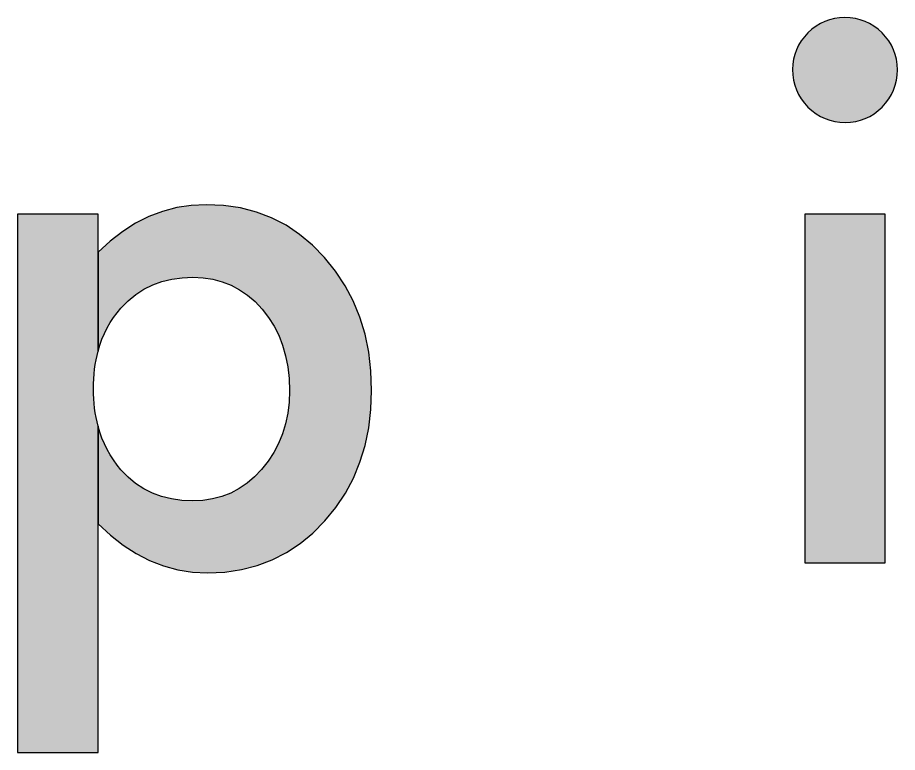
# Model space of a CAD drawing. Extents: x 198.6 to 210.1, y 62.9 to 66.
# Drawn here: x 198.63 to 202.067, y 62.872 to 65.741 of the extents above; entities that cross this region are included whole.
import ezdxf

# ---------------------------------------------------------------- set-up
doc = ezdxf.new("R2010")
doc.units = 0
doc.layers.add('LAYER_1', color=7, linetype='CONTINUOUS')

# ---------------------------------------------------------------- blocks, each defined once
blk = doc.blocks.new('*U1')
at = {"layer": 'LAYER_1', "color": 7, "extrusion": (0, 0, -1)}
for points in [[(-198.6304, 62.8716), (-198.6304, 64.9731), (-198.6697, 62.8716)], [(-198.6697, 62.8716), (-198.6304, 64.9731), (-198.6697, 64.9731)], [(-198.6697, 62.8716), (-198.6697, 64.9731), (-198.709, 62.8716)], [(-198.709, 62.8716), (-198.6697, 64.9731), (-198.709, 64.9731)], [(-198.709, 62.8716), (-198.709, 64.9731), (-198.7484, 62.8716)], [(-198.7484, 62.8716), (-198.709, 64.9731), (-198.7484, 64.9731)], [(-198.7484, 62.8716), (-198.7484, 64.9731), (-198.7877, 62.8716)], [(-198.7877, 62.8716), (-198.7484, 64.9731), (-198.7877, 64.9731)], [(-198.7877, 62.8716), (-198.7877, 64.9731), (-198.827, 62.8716)], [(-198.827, 62.8716), (-198.7877, 64.9731), (-198.827, 64.9731)], [(-198.827, 62.8716), (-198.827, 64.9731), (-198.8662, 62.8716)], [(-198.8662, 62.8716), (-198.827, 64.9731), (-198.8662, 64.9731)], [(-198.8662, 62.8716), (-198.8662, 64.9731), (-198.9055, 62.8716)], [(-198.9055, 62.8716), (-198.8662, 64.9731), (-198.9055, 64.9731)], [(-198.9055, 62.8716), (-198.9055, 64.9731), (-198.9267, 62.8716)], [(-198.9267, 62.8716), (-198.9055, 64.9731), (-198.9267, 64.9731)], [(-198.9267, 64.2913), (-198.9267, 64.9731), (-198.9269, 64.311)], [(-198.9269, 64.311), (-198.9267, 64.9731), (-198.9269, 64.9731)], [(-198.9269, 64.311), (-198.9269, 64.9731), (-198.9277, 64.3306)], [(-198.9277, 64.3306), (-198.9269, 64.9731), (-198.9277, 64.9731)], [(-198.9277, 64.3306), (-198.9277, 64.9731), (-198.9293, 64.3496)], [(-198.9293, 64.3496), (-198.9277, 64.9731), (-198.9293, 64.9731)], [(-198.9293, 64.3496), (-198.9293, 64.9731), (-198.9312, 64.3682)], [(-198.9312, 64.3682), (-198.9293, 64.9731), (-198.9312, 64.9731)], [(-198.9312, 64.3682), (-198.9312, 64.9731), (-198.9338, 64.3864)], [(-198.9338, 64.3864), (-198.9312, 64.9731), (-198.9338, 64.9731)], [(-198.9338, 64.3864), (-198.9338, 64.9731), (-198.9369, 64.4043)], [(-198.9369, 64.4043), (-198.9338, 64.9731), (-198.9369, 64.9731)], [(-198.9369, 64.4043), (-198.9369, 64.9731), (-198.9407, 64.4216)], [(-198.9407, 64.4216), (-198.9369, 64.9731), (-198.9407, 64.9731)], [(-198.9407, 64.4216), (-198.9407, 64.9731), (-198.9448, 64.4388)], [(-198.9448, 64.4388), (-198.9407, 64.9731), (-198.9448, 64.9731)], [(-198.9267, 62.8716), (-198.9267, 64.2913), (-198.9269, 62.8716)], [(-198.9269, 62.8716), (-198.9267, 64.2913), (-198.9269, 64.2717)], [(-198.9269, 62.8716), (-198.9269, 64.2717), (-198.9277, 62.8716)], [(-198.9277, 62.8716), (-198.9269, 64.2717), (-198.9277, 64.2528)], [(-198.9277, 62.8716), (-198.9277, 64.2528), (-198.9293, 62.8716)], [(-198.9293, 62.8716), (-198.9277, 64.2528), (-198.9293, 64.2338)], [(-198.9293, 62.8716), (-198.9293, 64.2338), (-198.9312, 62.8716)], [(-198.9312, 62.8716), (-198.9293, 64.2338), (-198.9312, 64.2155)], [(-198.9312, 62.8716), (-198.9312, 64.2155), (-198.9338, 62.8716)], [(-198.9338, 62.8716), (-198.9312, 64.2155), (-198.9338, 64.1976)], [(-198.9338, 62.8716), (-198.9338, 64.1976), (-198.9369, 62.8716)], [(-198.9369, 62.8716), (-198.9338, 64.1976), (-198.9369, 64.1801)], [(-198.9369, 62.8716), (-198.9369, 64.1801), (-198.9407, 62.8716)], [(-198.9407, 62.8716), (-198.9369, 64.1801), (-198.9407, 64.1625)], [(-198.9407, 62.8716), (-198.9407, 64.1625), (-198.9448, 62.8716)], [(-198.9448, 62.8716), (-198.9407, 64.1625), (-198.9448, 64.1456)]]:
    blk.add_solid(points, dxfattribs=at)
blk = doc.blocks.new('*U2')
at = {"layer": 'LAYER_1', "color": 7}
for points in [[(199.2312, 64.7192), (199.2002, 64.9854), (199.2312, 64.9938)], [(199.2326, 64.7196), (199.2312, 64.9938), (199.2326, 64.9941)], [(199.2519, 64.7222), (199.2326, 64.9941), (199.2519, 64.9993)], [(199.2561, 64.7228), (199.2519, 64.9993), (199.2561, 64.9999)], [(199.2714, 64.7249), (199.2561, 64.9999), (199.2714, 65.0023)], [(199.2728, 64.7251), (199.2714, 65.0023), (199.2728, 65.0025)], [(199.3086, 64.7268), (199.2728, 65.0025), (199.3086, 65.0079)], [(199.3134, 64.7271), (199.3086, 65.0079), (199.3134, 65.0081)], [(199.3138, 64.7271), (199.3134, 65.0081), (199.3138, 65.0082)], [(199.3151, 64.7271), (199.3138, 65.0082), (199.3151, 65.0082)], [(199.3537, 64.7251), (199.3151, 65.0082), (199.3537, 65.0101)], [(199.3151, 64.7271), (199.3151, 65.0082), (199.3537, 64.7251)], [(199.3537, 64.7251), (199.3537, 65.0101), (199.3551, 64.7251)], [(199.3551, 64.7251), (199.3537, 65.0101), (199.3551, 65.0101)], [(199.3668, 64.7233), (199.3551, 65.0101), (199.3668, 65.0107)], [(199.3551, 64.7251), (199.3551, 65.0101), (199.3668, 64.7233)], [(199.3668, 64.7233), (199.3668, 65.0107), (199.3723, 64.7224)], [(199.3723, 64.7224), (199.3723, 65.0104), (199.3918, 64.7195)], [(199.3918, 64.7195), (199.3918, 65.0095), (199.3933, 64.7192)], [(199.3933, 64.7192), (199.3933, 65.0095), (199.4283, 64.71)], [(199.4283, 64.71), (199.4283, 65.0079), (199.4299, 64.7096)], [(199.4299, 64.7096), (199.4299, 65.0078), (199.4354, 64.7074)], [(199.4354, 64.7074), (199.4354, 65.0076), (199.44, 64.7056)], [(199.44, 64.7056), (199.44, 65.0069), (199.4628, 64.6968)], [(199.4628, 64.6968), (199.4628, 65.0035), (199.4645, 64.6961)], [(199.4645, 64.6961), (199.4645, 65.0033), (199.4957, 64.6796)], [(199.4957, 64.6796), (199.4957, 64.9987), (199.4976, 64.6786)], [(199.4976, 64.6786), (199.4976, 64.9984), (199.501, 64.6762)], [(199.501, 64.6762), (199.501, 64.9979), (199.5048, 64.6736)], [(199.5048, 64.6736), (199.5048, 64.9969), (199.5267, 64.6587)], [(199.1432, 64.6898), (199.1241, 64.9547), (199.1432, 64.9642)], [(199.146, 64.6911), (199.1432, 64.9642), (199.146, 64.9652)], [(199.1572, 64.6967), (199.146, 64.9652), (199.1572, 64.9695)], [(199.1582, 64.6972), (199.1572, 64.9695), (199.1582, 64.9699)], [(199.1932, 64.7098), (199.1582, 64.9699), (199.1932, 64.9831)], [(199.1944, 64.7103), (199.1932, 64.9831), (199.1944, 64.9836)], [(199.1968, 64.7108), (199.1944, 64.9836), (199.1968, 64.9845)], [(199.2002, 64.7117), (199.1968, 64.9845), (199.2002, 64.9854)], [(199.5267, 64.6587), (199.5267, 64.9913), (199.5289, 64.6572)], [(199.5289, 64.6572), (199.5289, 64.9907), (199.556, 64.6341)], [(199.556, 64.6341), (199.556, 64.9837), (199.5584, 64.6321)], [(199.5584, 64.6321), (199.5584, 64.9831), (199.5635, 64.6266)], [(199.5635, 64.6266), (199.5635, 64.9817), (199.5665, 64.6235)], [(199.5665, 64.6235), (199.5665, 64.9806), (199.5833, 64.6057)], [(199.5833, 64.6057), (199.5833, 64.9741), (199.5861, 64.6028)], [(199.5861, 64.6028), (199.5861, 64.9731), (199.6088, 64.5736)], [(199.6088, 64.5736), (199.6088, 64.9644), (199.6111, 64.5707)], [(199.6111, 64.5707), (199.6111, 64.9635), (199.6228, 64.5522)], [(199.0912, 64.6589), (199.0621, 64.9198), (199.0912, 64.9383)], [(199.0916, 64.6592), (199.0912, 64.9383), (199.0916, 64.9385)], [(199.0921, 64.6596), (199.0916, 64.9385), (199.0921, 64.9388)], [(199.0934, 64.6605), (199.0921, 64.9388), (199.0934, 64.9394)], [(199.1232, 64.6797), (199.0934, 64.9394), (199.1232, 64.9542)], [(199.1241, 64.6803), (199.1232, 64.9542), (199.1241, 64.9547)], [(199.6228, 64.5522), (199.6228, 64.959), (199.6252, 64.5484)], [(199.6252, 64.5484), (199.6252, 64.9578), (199.6311, 64.5391)], [(199.6311, 64.5391), (199.6311, 64.9548), (199.6326, 64.5366)], [(199.6326, 64.5366), (199.6326, 64.954), (199.6498, 64.5025)], [(199.6498, 64.5025), (199.6498, 64.9451), (199.6509, 64.5005)], [(199.6509, 64.5005), (199.6509, 64.9446), (199.6652, 64.4633)], [(199.6652, 64.4633), (199.6652, 64.9372), (199.6658, 64.4615)], [(199.6658, 64.4615), (199.6658, 64.9369), (199.677, 64.4218)], [(199.677, 64.4218), (199.677, 64.9311), (199.6774, 64.4205)], [(199.6774, 64.4205), (199.6774, 64.9309), (199.6791, 64.4116)], [(199.6791, 64.4116), (199.6791, 64.9301), (199.681, 64.4017)], [(199.681, 64.4017), (199.681, 64.9288), (199.6855, 64.3784)], [(199.6855, 64.3784), (199.6855, 64.9258), (199.6857, 64.3775)], [(199.6857, 64.3775), (199.6857, 64.9257), (199.6907, 64.332)], [(199.0342, 64.6069), (199.019, 64.8893), (199.0342, 64.9011)], [(199.0409, 64.6137), (199.0342, 64.9011), (199.0409, 64.9063)], [(199.0423, 64.6151), (199.0409, 64.9063), (199.0423, 64.9072)], [(199.0618, 64.6348), (199.0423, 64.9072), (199.0618, 64.9196)], [(199.0621, 64.6352), (199.0618, 64.9196), (199.0621, 64.9198)], [(199.6907, 64.332), (199.6907, 64.9223), (199.6924, 64.2841)], [(198.9801, 64.5294), (198.9696, 64.8478), (198.9801, 64.8575)], [(198.992, 64.5501), (198.9801, 64.8575), (198.992, 64.8684)], [(198.9928, 64.5514), (198.992, 64.8684), (198.9928, 64.8691)], [(199.0049, 64.5697), (198.9928, 64.8691), (199.0049, 64.8784)], [(199.019, 64.5887), (199.0049, 64.8784), (199.019, 64.8893)], [(198.9519, 64.4626), (198.9448, 64.825), (198.9519, 64.8315)], [(198.9601, 64.4856), (198.9519, 64.8315), (198.9601, 64.8391)], [(198.9696, 64.508), (198.9601, 64.8391), (198.9696, 64.8478)], [(199.6924, 63.6598), (199.6907, 64.239), (199.6924, 64.2841)], [(199.6907, 63.6586), (199.6857, 64.1973), (199.6907, 64.239)], [(199.681, 63.6523), (199.6791, 64.1647), (199.681, 64.174)], [(199.6855, 63.6552), (199.681, 64.174), (199.6855, 64.1959)], [(199.6857, 63.6553), (199.6855, 64.1959), (199.6857, 64.1973)], [(198.9448, 63.7646), (198.9448, 64.1456), (198.9519, 63.758)], [(199.677, 63.6502), (199.6658, 64.1176), (199.677, 64.1546)], [(199.6774, 63.6504), (199.677, 64.1546), (199.6774, 64.1563)], [(199.6791, 63.6513), (199.6774, 64.1563), (199.6791, 64.1647)], [(198.9519, 63.758), (198.9519, 64.1218), (198.9601, 63.7502)], [(199.6652, 63.6442), (199.6509, 64.0803), (199.6652, 64.1153)], [(199.6658, 63.6445), (199.6652, 64.1153), (199.6658, 64.1176)], [(198.9601, 63.7502), (198.9601, 64.0988), (198.9696, 63.7413)], [(198.9696, 63.7413), (198.9696, 64.0764), (198.9801, 63.7314)], [(199.6498, 63.6363), (199.6326, 64.0452), (199.6498, 64.0777)], [(199.6509, 63.6368), (199.6498, 64.0777), (199.6509, 64.0803)], [(198.9801, 63.7314), (198.9801, 64.0547), (198.992, 63.7203)], [(198.992, 63.7203), (198.992, 64.0336), (198.9928, 63.7195)], [(198.9928, 63.7195), (198.9928, 64.0323), (199.0049, 63.71)], [(199.6252, 63.6237), (199.6228, 64.0297), (199.6252, 64.0334)], [(199.6311, 63.6267), (199.6252, 64.0334), (199.6311, 64.0423)], [(199.6326, 63.6275), (199.6311, 64.0423), (199.6326, 64.0452)], [(199.0049, 63.71), (199.0049, 64.0137), (199.019, 63.699)], [(199.6088, 63.6175), (199.5861, 63.9802), (199.6088, 64.0085)], [(199.6111, 63.6184), (199.6088, 64.0085), (199.6111, 64.0119)], [(199.6228, 63.6228), (199.6111, 64.0119), (199.6228, 64.0297)], [(199.019, 63.699), (199.019, 63.994), (199.0342, 63.6872)], [(199.0342, 63.6872), (199.0342, 63.9754), (199.0409, 63.6819)], [(199.0409, 63.6819), (199.0409, 63.9685), (199.0423, 63.6809)], [(199.0423, 63.6809), (199.0423, 63.967), (199.0618, 63.6683)], [(199.5833, 63.608), (199.5665, 63.959), (199.5833, 63.9768)], [(199.5861, 63.609), (199.5833, 63.9768), (199.5861, 63.9802)], [(199.0618, 63.6683), (199.0618, 63.9468), (199.0621, 63.6681)], [(199.0621, 63.6681), (199.0621, 63.9465), (199.0912, 63.6492)], [(199.556, 63.5989), (199.5289, 63.925), (199.556, 63.9479)], [(199.5584, 63.5995), (199.556, 63.9479), (199.5584, 63.9504)], [(199.5635, 63.6009), (199.5584, 63.9504), (199.5635, 63.9559)], [(199.5665, 63.6016), (199.5635, 63.9559), (199.5665, 63.959)], [(199.0912, 63.6492), (199.0912, 63.9227), (199.0916, 63.649)], [(199.0916, 63.649), (199.0916, 63.9224), (199.0921, 63.6487)], [(199.0921, 63.6487), (199.0921, 63.922), (199.0934, 63.6478)], [(199.0934, 63.6478), (199.0934, 63.9211), (199.1232, 63.6326)], [(199.1232, 63.6326), (199.1232, 63.9014), (199.1241, 63.6321)], [(199.1241, 63.6321), (199.1241, 63.9009), (199.1432, 63.6223)], [(199.4957, 63.5844), (199.4645, 63.8854), (199.4957, 63.902)], [(199.4976, 63.5847), (199.4957, 63.902), (199.4976, 63.9033)], [(199.501, 63.5852), (199.4976, 63.9033), (199.501, 63.9057)], [(199.5048, 63.5858), (199.501, 63.9057), (199.5048, 63.9082)], [(199.5267, 63.5914), (199.5048, 63.9082), (199.5267, 63.9231)], [(199.5289, 63.592), (199.5267, 63.9231), (199.5289, 63.925)], [(199.1432, 63.6223), (199.1432, 63.8912), (199.146, 63.6209)], [(199.146, 63.6209), (199.146, 63.8898), (199.1572, 63.6166)], [(199.1572, 63.6166), (199.1572, 63.8841), (199.1582, 63.6162)], [(199.1582, 63.6162), (199.1582, 63.8838), (199.1932, 63.6026)], [(199.1932, 63.6026), (199.1932, 63.871), (199.1944, 63.6022)], [(199.1944, 63.6022), (199.1944, 63.8707), (199.1968, 63.6012)], [(199.1968, 63.6012), (199.1968, 63.8701), (199.2002, 63.5999)], [(199.2002, 63.5999), (199.2002, 63.8692), (199.2312, 63.5917)], [(199.2312, 63.5917), (199.2312, 63.8614), (199.2326, 63.5913)], [(199.2326, 63.5913), (199.2326, 63.8612), (199.2519, 63.5862)], [(199.3918, 63.5739), (199.3723, 63.8587), (199.3918, 63.8617)], [(199.3933, 63.574), (199.3918, 63.8617), (199.3933, 63.8621)], [(199.4283, 63.5756), (199.3933, 63.8621), (199.4283, 63.871)], [(199.4299, 63.5757), (199.4283, 63.871), (199.4299, 63.8716)], [(199.4354, 63.5759), (199.4299, 63.8716), (199.4354, 63.8738)], [(199.44, 63.5761), (199.4354, 63.8738), (199.44, 63.8756)], [(199.4628, 63.5795), (199.44, 63.8756), (199.4628, 63.8845)], [(199.4645, 63.5798), (199.4628, 63.8845), (199.4645, 63.8854)], [(199.2519, 63.5862), (199.2519, 63.8586), (199.2561, 63.5851)], [(199.2561, 63.5851), (199.2561, 63.858), (199.2714, 63.5827)], [(199.2714, 63.5827), (199.2714, 63.8559), (199.2728, 63.5825)], [(199.2728, 63.5825), (199.2728, 63.8558), (199.3086, 63.5769)], [(199.3086, 63.5769), (199.3086, 63.8541), (199.3134, 63.5761)], [(199.3134, 63.5761), (199.3134, 63.8538), (199.3138, 63.5761)], [(199.3151, 63.576), (199.3138, 63.8538), (199.3151, 63.8539)], [(199.3138, 63.5761), (199.3138, 63.8538), (199.3151, 63.576)], [(199.3537, 63.574), (199.3151, 63.8539), (199.3537, 63.8559)], [(199.3151, 63.576), (199.3151, 63.8539), (199.3537, 63.574)], [(199.3551, 63.5739), (199.3537, 63.8559), (199.3551, 63.8561)], [(199.3537, 63.574), (199.3537, 63.8559), (199.3551, 63.5739)], [(199.3668, 63.5733), (199.3551, 63.8561), (199.3668, 63.8579)], [(199.3551, 63.5739), (199.3551, 63.8561), (199.3668, 63.5733)], [(199.3723, 63.573), (199.3668, 63.8579), (199.3723, 63.8587)], [(199.3668, 63.5733), (199.3668, 63.8579), (199.3723, 63.573)]]:
    blk.add_solid(points, dxfattribs=at)
at = {"layer": 'LAYER_1', "color": 7, "extrusion": (0, 0, -1)}
for points in [[(-199.2312, 64.7192), (-199.2312, 64.9938), (-199.2326, 64.7196)], [(-199.2326, 64.7196), (-199.2326, 64.9941), (-199.2519, 64.7222)], [(-199.2519, 64.7222), (-199.2519, 64.9993), (-199.2561, 64.7228)], [(-199.2561, 64.7228), (-199.2561, 64.9999), (-199.2714, 64.7249)], [(-199.2714, 64.7249), (-199.2714, 65.0023), (-199.2728, 64.7251)], [(-199.2728, 64.7251), (-199.2728, 65.0025), (-199.3086, 64.7268)], [(-199.3086, 64.7268), (-199.3086, 65.0079), (-199.3134, 64.7271)], [(-199.3134, 64.7271), (-199.3134, 65.0081), (-199.3138, 64.7271)], [(-199.3138, 64.7271), (-199.3138, 65.0082), (-199.3151, 64.7271)], [(-199.3723, 64.7224), (-199.3668, 65.0107), (-199.3723, 65.0104)], [(-199.3918, 64.7195), (-199.3723, 65.0104), (-199.3918, 65.0095)], [(-199.3933, 64.7192), (-199.3918, 65.0095), (-199.3933, 65.0095)], [(-199.4283, 64.71), (-199.3933, 65.0095), (-199.4283, 65.0079)], [(-199.4299, 64.7096), (-199.4283, 65.0079), (-199.4299, 65.0078)], [(-199.4354, 64.7074), (-199.4299, 65.0078), (-199.4354, 65.0076)], [(-199.44, 64.7056), (-199.4354, 65.0076), (-199.44, 65.0069)], [(-199.4628, 64.6968), (-199.44, 65.0069), (-199.4628, 65.0035)], [(-199.4645, 64.6961), (-199.4628, 65.0035), (-199.4645, 65.0033)], [(-199.4957, 64.6796), (-199.4645, 65.0033), (-199.4957, 64.9987)], [(-199.4976, 64.6786), (-199.4957, 64.9987), (-199.4976, 64.9984)], [(-199.501, 64.6762), (-199.4976, 64.9984), (-199.501, 64.9979)], [(-199.5048, 64.6736), (-199.501, 64.9979), (-199.5048, 64.9969)], [(-199.5267, 64.6587), (-199.5048, 64.9969), (-199.5267, 64.9913)], [(-199.1432, 64.6898), (-199.1432, 64.9642), (-199.146, 64.6911)], [(-199.146, 64.6911), (-199.146, 64.9652), (-199.1572, 64.6967)], [(-199.1572, 64.6967), (-199.1572, 64.9695), (-199.1582, 64.6972)], [(-199.1582, 64.6972), (-199.1582, 64.9699), (-199.1932, 64.7098)], [(-199.1932, 64.7098), (-199.1932, 64.9831), (-199.1944, 64.7103)], [(-199.1944, 64.7103), (-199.1944, 64.9836), (-199.1968, 64.7108)], [(-199.1968, 64.7108), (-199.1968, 64.9845), (-199.2002, 64.7117)], [(-199.2002, 64.7117), (-199.2002, 64.9854), (-199.2312, 64.7192)], [(-199.5289, 64.6572), (-199.5267, 64.9913), (-199.5289, 64.9907)], [(-199.556, 64.6341), (-199.5289, 64.9907), (-199.556, 64.9837)], [(-199.5584, 64.6321), (-199.556, 64.9837), (-199.5584, 64.9831)], [(-199.5635, 64.6266), (-199.5584, 64.9831), (-199.5635, 64.9817)], [(-199.5665, 64.6235), (-199.5635, 64.9817), (-199.5665, 64.9806)], [(-199.5833, 64.6057), (-199.5665, 64.9806), (-199.5833, 64.9741)], [(-199.5861, 64.6028), (-199.5833, 64.9741), (-199.5861, 64.9731)], [(-199.6088, 64.5736), (-199.5861, 64.9731), (-199.6088, 64.9644)], [(-199.6111, 64.5707), (-199.6088, 64.9644), (-199.6111, 64.9635)], [(-199.6228, 64.5522), (-199.6111, 64.9635), (-199.6228, 64.959)], [(-199.0912, 64.6589), (-199.0912, 64.9383), (-199.0916, 64.6592)], [(-199.0916, 64.6592), (-199.0916, 64.9385), (-199.0921, 64.6596)], [(-199.0921, 64.6596), (-199.0921, 64.9388), (-199.0934, 64.6605)], [(-199.0934, 64.6605), (-199.0934, 64.9394), (-199.1232, 64.6797)], [(-199.1232, 64.6797), (-199.1232, 64.9542), (-199.1241, 64.6803)], [(-199.1241, 64.6803), (-199.1241, 64.9547), (-199.1432, 64.6898)], [(-199.6252, 64.5484), (-199.6228, 64.959), (-199.6252, 64.9578)], [(-199.6311, 64.5391), (-199.6252, 64.9578), (-199.6311, 64.9548)], [(-199.6326, 64.5366), (-199.6311, 64.9548), (-199.6326, 64.954)], [(-199.6498, 64.5025), (-199.6326, 64.954), (-199.6498, 64.9451)], [(-199.6509, 64.5005), (-199.6498, 64.9451), (-199.6509, 64.9446)], [(-199.6652, 64.4633), (-199.6509, 64.9446), (-199.6652, 64.9372)], [(-199.6658, 64.4615), (-199.6652, 64.9372), (-199.6658, 64.9369)], [(-199.677, 64.4218), (-199.6658, 64.9369), (-199.677, 64.9311)], [(-199.6774, 64.4205), (-199.677, 64.9311), (-199.6774, 64.9309)], [(-199.6791, 64.4116), (-199.6774, 64.9309), (-199.6791, 64.9301)], [(-199.681, 64.4017), (-199.6791, 64.9301), (-199.681, 64.9288)], [(-199.6855, 64.3784), (-199.681, 64.9288), (-199.6855, 64.9258)], [(-199.6857, 64.3775), (-199.6855, 64.9258), (-199.6857, 64.9257)], [(-199.6907, 64.332), (-199.6857, 64.9257), (-199.6907, 64.9223)], [(-199.0342, 64.6069), (-199.0342, 64.9011), (-199.0409, 64.6137)], [(-199.0409, 64.6137), (-199.0409, 64.9063), (-199.0423, 64.6151)], [(-199.0423, 64.6151), (-199.0423, 64.9072), (-199.0618, 64.6348)], [(-199.0618, 64.6348), (-199.0618, 64.9196), (-199.0621, 64.6352)], [(-199.0621, 64.6352), (-199.0621, 64.9198), (-199.0912, 64.6589)], [(-199.6924, 64.2841), (-199.6907, 64.9223), (-199.6924, 64.9212)], [(-199.6924, 63.6598), (-199.6924, 64.9212), (-199.7322, 63.6859)], [(-199.7322, 63.6859), (-199.6924, 64.9212), (-199.7322, 64.8946)], [(-199.7322, 63.6859), (-199.7322, 64.8946), (-199.7339, 63.6871)], [(-199.7339, 63.6871), (-199.7322, 64.8946), (-199.7339, 64.8931)], [(-199.7339, 63.6871), (-199.7339, 64.8931), (-199.7823, 63.7268)], [(-199.7823, 63.7268), (-199.7339, 64.8931), (-199.7823, 64.8525)], [(-198.9801, 64.5294), (-198.9801, 64.8575), (-198.992, 64.5501)], [(-198.992, 64.5501), (-198.992, 64.8684), (-198.9928, 64.5514)], [(-198.9928, 64.5514), (-198.9928, 64.8691), (-199.0049, 64.5697)], [(-199.0049, 64.5697), (-199.0049, 64.8784), (-199.019, 64.5887)], [(-199.019, 64.5887), (-199.019, 64.8893), (-199.0342, 64.6069)], [(-198.9448, 64.4388), (-198.9448, 64.825), (-198.9519, 64.4626)], [(-198.9519, 64.4626), (-198.9519, 64.8315), (-198.9601, 64.4856)], [(-198.9601, 64.4856), (-198.9601, 64.8391), (-198.9696, 64.508)], [(-198.9696, 64.508), (-198.9696, 64.8478), (-198.9801, 64.5294)], [(-199.7823, 63.7268), (-199.7823, 64.8525), (-199.7838, 63.7281)], [(-199.7838, 63.7281), (-199.7823, 64.8525), (-199.7838, 64.8509)], [(-199.7838, 63.7281), (-199.7838, 64.8509), (-199.8293, 63.7742)], [(-199.8293, 63.7742), (-199.7838, 64.8509), (-199.8293, 64.804)], [(-199.8293, 63.7742), (-199.8293, 64.804), (-199.8307, 63.7756)], [(-199.8307, 63.7756), (-199.8293, 64.804), (-199.8307, 64.8023)], [(-199.8307, 63.7756), (-199.8307, 64.8023), (-199.8726, 63.827)], [(-199.8726, 63.827), (-199.8307, 64.8023), (-199.8726, 64.7509)], [(-199.8726, 63.827), (-199.8726, 64.7509), (-199.8736, 63.8283)], [(-199.8736, 63.8283), (-199.8726, 64.7509), (-199.8736, 64.7494)], [(-199.8736, 63.8283), (-199.8736, 64.7494), (-199.9099, 63.8828)], [(-199.9099, 63.8828), (-199.8736, 64.7494), (-199.9099, 64.6944)], [(-199.9099, 63.8828), (-199.9099, 64.6944), (-199.9108, 63.8841)], [(-199.9108, 63.8841), (-199.9099, 64.6944), (-199.9108, 64.6928)], [(-199.9108, 63.8841), (-199.9108, 64.6928), (-199.9416, 63.9421)], [(-199.9416, 63.9421), (-199.9108, 64.6928), (-199.9416, 64.6348)], [(-199.9416, 63.9421), (-199.9416, 64.6348), (-199.9421, 63.943)], [(-199.9421, 63.943), (-199.9416, 64.6348), (-199.9421, 64.6336)], [(-199.9421, 63.943), (-199.9421, 64.6336), (-199.9676, 64.0042)], [(-199.9676, 64.0042), (-199.9421, 64.6336), (-199.9676, 64.5718)], [(-199.9676, 64.0042), (-199.9676, 64.5718), (-199.968, 64.0051)], [(-199.968, 64.0051), (-199.9676, 64.5718), (-199.968, 64.5706)], [(-199.968, 64.0051), (-199.968, 64.5706), (-199.9878, 64.0699)], [(-199.9878, 64.0699), (-199.968, 64.5706), (-199.9878, 64.5053)], [(-199.9878, 64.0699), (-199.9878, 64.5053), (-199.988, 64.0705)], [(-199.988, 64.0705), (-199.9878, 64.5053), (-199.988, 64.5044)], [(-199.988, 64.0705), (-199.988, 64.5044), (-200.0021, 64.1382)], [(-200.0021, 64.1382), (-199.988, 64.5044), (-200.0021, 64.4353)], [(-200.0021, 64.1382), (-200.0021, 64.4353), (-200.0023, 64.1391)], [(-200.0023, 64.1391), (-200.0021, 64.4353), (-200.0023, 64.4339)], [(-200.0023, 64.1391), (-200.0023, 64.4339), (-200.0109, 64.2107)], [(-200.0109, 64.2107), (-200.0023, 64.4339), (-200.0109, 64.3623)], [(-200.0109, 64.2107), (-200.0109, 64.3623), (-200.0136, 64.2855)], [(-199.6907, 63.6586), (-199.6907, 64.239), (-199.6924, 63.6598)], [(-199.681, 63.6523), (-199.681, 64.174), (-199.6855, 63.6552)], [(-199.6855, 63.6552), (-199.6855, 64.1959), (-199.6857, 63.6553)], [(-199.6857, 63.6553), (-199.6857, 64.1973), (-199.6907, 63.6586)], [(-198.9519, 63.758), (-198.9448, 64.1456), (-198.9519, 64.1218)], [(-199.677, 63.6502), (-199.677, 64.1546), (-199.6774, 63.6504)], [(-199.6774, 63.6504), (-199.6774, 64.1563), (-199.6791, 63.6513)], [(-199.6791, 63.6513), (-199.6791, 64.1647), (-199.681, 63.6523)], [(-198.9601, 63.7502), (-198.9519, 64.1218), (-198.9601, 64.0988)], [(-199.6652, 63.6442), (-199.6652, 64.1153), (-199.6658, 63.6445)], [(-199.6658, 63.6445), (-199.6658, 64.1176), (-199.677, 63.6502)], [(-198.9696, 63.7413), (-198.9601, 64.0988), (-198.9696, 64.0764)], [(-198.9801, 63.7314), (-198.9696, 64.0764), (-198.9801, 64.0547)], [(-199.6498, 63.6363), (-199.6498, 64.0777), (-199.6509, 63.6368)], [(-199.6509, 63.6368), (-199.6509, 64.0803), (-199.6652, 63.6442)], [(-198.992, 63.7203), (-198.9801, 64.0547), (-198.992, 64.0336)], [(-198.9928, 63.7195), (-198.992, 64.0336), (-198.9928, 64.0323)], [(-199.0049, 63.71), (-198.9928, 64.0323), (-199.0049, 64.0137)], [(-199.6252, 63.6237), (-199.6252, 64.0334), (-199.6311, 63.6267)], [(-199.6311, 63.6267), (-199.6311, 64.0423), (-199.6326, 63.6275)], [(-199.6326, 63.6275), (-199.6326, 64.0452), (-199.6498, 63.6363)], [(-199.019, 63.699), (-199.0049, 64.0137), (-199.019, 63.994)], [(-199.6088, 63.6175), (-199.6088, 64.0085), (-199.6111, 63.6184)], [(-199.6111, 63.6184), (-199.6111, 64.0119), (-199.6228, 63.6228)], [(-199.6228, 63.6228), (-199.6228, 64.0297), (-199.6252, 63.6237)], [(-199.0342, 63.6872), (-199.019, 63.994), (-199.0342, 63.9754)], [(-199.0409, 63.6819), (-199.0342, 63.9754), (-199.0409, 63.9685)], [(-199.0423, 63.6809), (-199.0409, 63.9685), (-199.0423, 63.967)], [(-199.0618, 63.6683), (-199.0423, 63.967), (-199.0618, 63.9468)], [(-199.5833, 63.608), (-199.5833, 63.9768), (-199.5861, 63.609)], [(-199.5861, 63.609), (-199.5861, 63.9802), (-199.6088, 63.6175)], [(-199.0621, 63.6681), (-199.0618, 63.9468), (-199.0621, 63.9465)], [(-199.0912, 63.6492), (-199.0621, 63.9465), (-199.0912, 63.9227)], [(-199.556, 63.5989), (-199.556, 63.9479), (-199.5584, 63.5995)], [(-199.5584, 63.5995), (-199.5584, 63.9504), (-199.5635, 63.6009)], [(-199.5635, 63.6009), (-199.5635, 63.9559), (-199.5665, 63.6016)], [(-199.5665, 63.6016), (-199.5665, 63.959), (-199.5833, 63.608)], [(-199.0916, 63.649), (-199.0912, 63.9227), (-199.0916, 63.9224)], [(-199.0921, 63.6487), (-199.0916, 63.9224), (-199.0921, 63.922)], [(-199.0934, 63.6478), (-199.0921, 63.922), (-199.0934, 63.9211)], [(-199.1232, 63.6326), (-199.0934, 63.9211), (-199.1232, 63.9014)], [(-199.1241, 63.6321), (-199.1232, 63.9014), (-199.1241, 63.9009)], [(-199.1432, 63.6223), (-199.1241, 63.9009), (-199.1432, 63.8912)], [(-199.4957, 63.5844), (-199.4957, 63.902), (-199.4976, 63.5847)], [(-199.4976, 63.5847), (-199.4976, 63.9033), (-199.501, 63.5852)], [(-199.501, 63.5852), (-199.501, 63.9057), (-199.5048, 63.5858)], [(-199.5048, 63.5858), (-199.5048, 63.9082), (-199.5267, 63.5914)], [(-199.5267, 63.5914), (-199.5267, 63.9231), (-199.5289, 63.592)], [(-199.5289, 63.592), (-199.5289, 63.925), (-199.556, 63.5989)], [(-199.146, 63.6209), (-199.1432, 63.8912), (-199.146, 63.8898)], [(-199.1572, 63.6166), (-199.146, 63.8898), (-199.1572, 63.8841)], [(-199.1582, 63.6162), (-199.1572, 63.8841), (-199.1582, 63.8838)], [(-199.1932, 63.6026), (-199.1582, 63.8838), (-199.1932, 63.871)], [(-199.1944, 63.6022), (-199.1932, 63.871), (-199.1944, 63.8707)], [(-199.1968, 63.6012), (-199.1944, 63.8707), (-199.1968, 63.8701)], [(-199.2002, 63.5999), (-199.1968, 63.8701), (-199.2002, 63.8692)], [(-199.2312, 63.5917), (-199.2002, 63.8692), (-199.2312, 63.8614)], [(-199.2326, 63.5913), (-199.2312, 63.8614), (-199.2326, 63.8612)], [(-199.2519, 63.5862), (-199.2326, 63.8612), (-199.2519, 63.8586)], [(-199.3918, 63.5739), (-199.3918, 63.8617), (-199.3933, 63.574)], [(-199.3933, 63.574), (-199.3933, 63.8621), (-199.4283, 63.5756)], [(-199.4283, 63.5756), (-199.4283, 63.871), (-199.4299, 63.5757)], [(-199.4299, 63.5757), (-199.4299, 63.8716), (-199.4354, 63.5759)], [(-199.4354, 63.5759), (-199.4354, 63.8738), (-199.44, 63.5761)], [(-199.44, 63.5761), (-199.44, 63.8756), (-199.4628, 63.5795)], [(-199.4628, 63.5795), (-199.4628, 63.8845), (-199.4645, 63.5798)], [(-199.4645, 63.5798), (-199.4645, 63.8854), (-199.4957, 63.5844)], [(-199.2561, 63.5851), (-199.2519, 63.8586), (-199.2561, 63.858)], [(-199.2714, 63.5827), (-199.2561, 63.858), (-199.2714, 63.8559)], [(-199.2728, 63.5825), (-199.2714, 63.8559), (-199.2728, 63.8558)], [(-199.3086, 63.5769), (-199.2728, 63.8558), (-199.3086, 63.8541)], [(-199.3134, 63.5761), (-199.3086, 63.8541), (-199.3134, 63.8538)], [(-199.3138, 63.5761), (-199.3134, 63.8538), (-199.3138, 63.8538)], [(-199.3723, 63.573), (-199.3723, 63.8587), (-199.3918, 63.5739)]]:
    blk.add_solid(points, dxfattribs=at)
blk = doc.blocks.new('*U3')
at = {"layer": 'LAYER_1', "color": 7}
for points in [[(201.7665, 65.3556), (201.7498, 65.7077), (201.7665, 65.718)], [(201.7665, 65.3556), (201.7665, 65.718), (201.7667, 65.3555)], [(201.7667, 65.3555), (201.7665, 65.718), (201.7667, 65.718)], [(201.7842, 65.3474), (201.7667, 65.718), (201.7842, 65.7266)], [(201.7667, 65.3555), (201.7667, 65.718), (201.7842, 65.3474)], [(201.7846, 65.3473), (201.7842, 65.7266), (201.7846, 65.7267)], [(201.7842, 65.3474), (201.7842, 65.7266), (201.7846, 65.3473)], [(201.8025, 65.3409), (201.7846, 65.7267), (201.8025, 65.7331)], [(201.7846, 65.3473), (201.7846, 65.7267), (201.8025, 65.3409)], [(201.803, 65.3407), (201.8025, 65.7331), (201.803, 65.7332)], [(201.8025, 65.3409), (201.8025, 65.7331), (201.803, 65.3407)], [(201.8216, 65.3361), (201.803, 65.7332), (201.8216, 65.7376)], [(201.803, 65.3407), (201.803, 65.7332), (201.8216, 65.3361)], [(201.8225, 65.3359), (201.8216, 65.7376), (201.8225, 65.7377)], [(201.8216, 65.3361), (201.8216, 65.7376), (201.8225, 65.3359)], [(201.8414, 65.3333), (201.8225, 65.7377), (201.8414, 65.7407)], [(201.8225, 65.3359), (201.8225, 65.7377), (201.8414, 65.3333)], [(201.8414, 65.3333), (201.8414, 65.7407), (201.8426, 65.3331)], [(201.8426, 65.3331), (201.8414, 65.7407), (201.8426, 65.7407)], [(201.8621, 65.3322), (201.8426, 65.7407), (201.8621, 65.7414)], [(201.8426, 65.3331), (201.8426, 65.7407), (201.8621, 65.3322)], [(201.8621, 65.3322), (201.8621, 65.7414), (201.8635, 65.3321)], [(201.7181, 65.392), (201.7041, 65.6659), (201.7181, 65.6814)], [(201.7336, 65.3783), (201.7181, 65.6814), (201.7336, 65.6956)], [(201.7181, 65.392), (201.7181, 65.6814), (201.7336, 65.3783)], [(201.7496, 65.366), (201.7336, 65.6956), (201.7496, 65.7076)], [(201.7336, 65.3783), (201.7336, 65.6956), (201.7496, 65.366)], [(201.7498, 65.3659), (201.7496, 65.7076), (201.7498, 65.7077)], [(201.7496, 65.366), (201.7496, 65.7076), (201.7498, 65.3659)], [(201.7498, 65.3659), (201.7498, 65.7077), (201.7665, 65.3556)], [(201.6919, 65.4237), (201.6816, 65.6332), (201.6919, 65.6501)], [(201.7041, 65.4075), (201.6919, 65.6501), (201.7041, 65.6659)], [(201.6919, 65.4237), (201.6919, 65.6501), (201.7041, 65.4075)], [(201.7041, 65.4075), (201.7041, 65.6659), (201.7181, 65.392)], [(201.6731, 65.4589), (201.6666, 65.5977), (201.6731, 65.6156)], [(201.6816, 65.441), (201.6731, 65.6156), (201.6816, 65.6332)], [(201.6731, 65.4589), (201.6731, 65.6156), (201.6816, 65.441)], [(201.6816, 65.441), (201.6816, 65.6332), (201.6919, 65.4237)], [(201.6618, 65.4971), (201.659, 65.5591), (201.6618, 65.5788)], [(201.6666, 65.4775), (201.6618, 65.5788), (201.6666, 65.5977)], [(201.6618, 65.4971), (201.6618, 65.5788), (201.6666, 65.4775)], [(201.6666, 65.4775), (201.6666, 65.5977), (201.6731, 65.4589)], [(201.659, 65.5178), (201.658, 65.5388), (201.659, 65.5591)], [(201.659, 65.5178), (201.659, 65.5591), (201.6618, 65.4971)]]:
    blk.add_solid(points, dxfattribs=at)
at = {"layer": 'LAYER_1', "color": 7, "extrusion": (0, 0, -1)}
for points in [[(-201.8635, 65.3321), (-201.8621, 65.7414), (-201.8635, 65.7413)], [(-201.8635, 65.3321), (-201.8635, 65.7413), (-201.8829, 65.3331)], [(-201.8829, 65.3331), (-201.8635, 65.7413), (-201.8829, 65.7407)], [(-201.8829, 65.3331), (-201.8829, 65.7407), (-201.8843, 65.3331)], [(-201.8843, 65.3331), (-201.8829, 65.7407), (-201.8843, 65.7405)], [(-201.8843, 65.3331), (-201.8843, 65.7405), (-201.9031, 65.3357)], [(-201.9031, 65.3357), (-201.8843, 65.7405), (-201.9031, 65.7376)], [(-201.9031, 65.3357), (-201.9031, 65.7376), (-201.9045, 65.3359)], [(-201.9045, 65.3359), (-201.9031, 65.7376), (-201.9045, 65.7373)], [(-201.9045, 65.3359), (-201.9045, 65.7373), (-201.9224, 65.3404)], [(-201.9224, 65.3404), (-201.9045, 65.7373), (-201.9224, 65.7331)], [(-201.9224, 65.3404), (-201.9224, 65.7331), (-201.9236, 65.3407)], [(-201.9236, 65.3407), (-201.9224, 65.7331), (-201.9236, 65.7327)], [(-201.9236, 65.3407), (-201.9236, 65.7327), (-201.941, 65.3469)], [(-201.941, 65.3469), (-201.9236, 65.7327), (-201.941, 65.7266)], [(-201.941, 65.3469), (-201.941, 65.7266), (-201.942, 65.3473)], [(-201.942, 65.3473), (-201.941, 65.7266), (-201.942, 65.7261)], [(-201.942, 65.3473), (-201.942, 65.7261), (-201.9587, 65.3551)], [(-201.9587, 65.3551), (-201.942, 65.7261), (-201.9587, 65.718)], [(-201.9587, 65.3551), (-201.9587, 65.718), (-201.9596, 65.3555)], [(-201.9596, 65.3555), (-201.9587, 65.718), (-201.9596, 65.7174)], [(-201.9596, 65.3555), (-201.9596, 65.7174), (-201.9758, 65.3655)], [(-201.9758, 65.3655), (-201.9596, 65.7174), (-201.9758, 65.7076)], [(-201.9758, 65.3655), (-201.9758, 65.7076), (-201.9763, 65.3659)], [(-201.9763, 65.3659), (-201.9758, 65.7076), (-201.9763, 65.7072)], [(-201.9763, 65.3659), (-201.9763, 65.7072), (-201.992, 65.378)], [(-201.992, 65.378), (-201.9763, 65.7072), (-201.992, 65.6956)], [(-201.992, 65.378), (-201.992, 65.6956), (-201.9923, 65.3783)], [(-201.9923, 65.3783), (-201.992, 65.6956), (-201.9923, 65.6952)], [(-201.9923, 65.3783), (-201.9923, 65.6952), (-202.0073, 65.392)], [(-202.0073, 65.392), (-201.9923, 65.6952), (-202.0073, 65.6814)], [(-202.0073, 65.392), (-202.0073, 65.6814), (-202.0214, 65.4075)], [(-202.0214, 65.4075), (-202.0073, 65.6814), (-202.0214, 65.6663)], [(-202.0214, 65.4075), (-202.0214, 65.6663), (-202.0337, 65.4237)], [(-202.0337, 65.4237), (-202.0214, 65.6663), (-202.0337, 65.6504)], [(-202.0337, 65.4237), (-202.0337, 65.6504), (-202.044, 65.4406)], [(-202.044, 65.4406), (-202.0337, 65.6504), (-202.044, 65.6335)], [(-202.044, 65.4406), (-202.044, 65.6335), (-202.0524, 65.4585)], [(-202.0524, 65.4585), (-202.044, 65.6335), (-202.0524, 65.616)], [(-202.0524, 65.4585), (-202.0524, 65.616), (-202.059, 65.4771)], [(-202.059, 65.4771), (-202.0524, 65.616), (-202.059, 65.5977)], [(-202.059, 65.4771), (-202.059, 65.5977), (-202.0636, 65.4964)], [(-202.0636, 65.4964), (-202.059, 65.5977), (-202.0636, 65.5784)], [(-202.0636, 65.4964), (-202.0636, 65.5784), (-202.0666, 65.5164)], [(-202.0666, 65.5164), (-202.0636, 65.5784), (-202.0666, 65.5584)], [(-202.0666, 65.5164), (-202.0666, 65.5584), (-202.0674, 65.5374)]]:
    blk.add_solid(points, dxfattribs=at)
blk = doc.blocks.new('*U4')
at = {"layer": 'LAYER_1', "color": 7, "extrusion": (0, 0, -1)}
for points in [[(-201.7055, 63.6123), (-201.7055, 64.9731), (-201.7448, 63.6123)], [(-201.7448, 63.6123), (-201.7055, 64.9731), (-201.7448, 64.9731)], [(-201.7448, 63.6123), (-201.7448, 64.9731), (-201.7842, 63.6123)], [(-201.7842, 63.6123), (-201.7448, 64.9731), (-201.7842, 64.9731)], [(-201.7842, 63.6123), (-201.7842, 64.9731), (-201.8235, 63.6123)], [(-201.8235, 63.6123), (-201.7842, 64.9731), (-201.8235, 64.9731)], [(-201.8235, 63.6123), (-201.8235, 64.9731), (-201.8628, 63.6123)], [(-201.8628, 63.6123), (-201.8235, 64.9731), (-201.8628, 64.9731)], [(-201.8628, 63.6123), (-201.8628, 64.9731), (-201.9021, 63.6123)], [(-201.9021, 63.6123), (-201.8628, 64.9731), (-201.9021, 64.9731)], [(-201.9021, 63.6123), (-201.9021, 64.9731), (-201.9413, 63.6123)], [(-201.9413, 63.6123), (-201.9021, 64.9731), (-201.9413, 64.9731)], [(-201.9413, 63.6123), (-201.9413, 64.9731), (-201.9806, 63.6123)], [(-201.9806, 63.6123), (-201.9413, 64.9731), (-201.9806, 64.9731)], [(-201.9806, 63.6123), (-201.9806, 64.9731), (-202.0199, 63.6123)], [(-202.0199, 63.6123), (-201.9806, 64.9731), (-202.0199, 64.9731)]]:
    blk.add_solid(points, dxfattribs=at)

msp = doc.modelspace()

# ---------------------------------------------------------------- linework, layer by layer
at = {"layer": 'LAYER_1'}
for points in [[(201.8621, 65.7414), (201.8414, 65.7407), (201.8216, 65.7376), (201.8025, 65.7331), (201.7842, 65.7266), (201.7665, 65.718), (201.7496, 65.7076), (201.7336, 65.6956), (201.7181, 65.6814), (201.7041, 65.6659), (201.6919, 65.6501), (201.6816, 65.6332), (201.6731, 65.6156), (201.6666, 65.5977), (201.6618, 65.5788), (201.659, 65.5591), (201.658, 65.5388), (201.659, 65.5178), (201.6618, 65.4971), (201.6666, 65.4775), (201.6731, 65.4589), (201.6816, 65.441), (201.6919, 65.4237), (201.7041, 65.4075), (201.7181, 65.392), (201.7336, 65.3783), (201.7498, 65.3659), (201.7667, 65.3555), (201.7846, 65.3473), (201.803, 65.3407), (201.8225, 65.3359), (201.8426, 65.3331), (201.8635, 65.3321), (201.8843, 65.3331), (201.9045, 65.3359), (201.9236, 65.3407), (201.942, 65.3473), (201.9596, 65.3555), (201.9763, 65.3659), (201.9923, 65.3783), (202.0073, 65.392), (202.0214, 65.4075), (202.0337, 65.4237), (202.044, 65.4406), (202.0524, 65.4585), (202.059, 65.4771), (202.0636, 65.4964), (202.0666, 65.5164), (202.0674, 65.5374), (202.0666, 65.5584), (202.0636, 65.5784), (202.059, 65.5977), (202.0524, 65.616), (202.044, 65.6335), (202.0337, 65.6504), (202.0214, 65.6663), (202.0073, 65.6814), (201.992, 65.6956), (201.9758, 65.7076), (201.9587, 65.718), (201.941, 65.7266), (201.9224, 65.7331), (201.9031, 65.7376), (201.8829, 65.7407), (201.8621, 65.7414), (201.8621, 65.7414)], [(199.3668, 65.0107), (199.3086, 65.0079), (199.2519, 64.9993), (199.1968, 64.9845), (199.1432, 64.9642), (199.0912, 64.9383), (199.0409, 64.9063), (198.992, 64.8684), (198.9448, 64.825), (198.9448, 64.7768), (198.9448, 64.7285), (198.9448, 64.6803), (198.9448, 64.6317), (198.9448, 64.5835), (198.9448, 64.5353), (198.9448, 64.487), (198.9448, 64.4388), (198.9519, 64.4626), (198.9601, 64.4856), (198.9696, 64.508), (198.9801, 64.5294), (198.992, 64.5501), (199.0049, 64.5697), (199.019, 64.5887), (199.0342, 64.6069), (199.0621, 64.6352), (199.0921, 64.6596), (199.1241, 64.6803), (199.1582, 64.6972), (199.1944, 64.7103), (199.2326, 64.7196), (199.2728, 64.7251), (199.3151, 64.7271), (199.3551, 64.7251), (199.3933, 64.7192), (199.4299, 64.7096), (199.4645, 64.6961), (199.4976, 64.6786), (199.5289, 64.6572), (199.5584, 64.6321), (199.5861, 64.6028), (199.6111, 64.5707), (199.6326, 64.5366), (199.6509, 64.5005), (199.6658, 64.4615), (199.6774, 64.4205), (199.6857, 64.3775), (199.6907, 64.332), (199.6924, 64.2841), (199.6907, 64.239), (199.6855, 64.1959), (199.677, 64.1546), (199.6652, 64.1153), (199.6498, 64.0777), (199.6311, 64.0423), (199.6088, 64.0085), (199.5833, 63.9768), (199.556, 63.9479), (199.5267, 63.9231), (199.4957, 63.902), (199.4628, 63.8845), (199.4283, 63.871), (199.3918, 63.8617), (199.3537, 63.8559), (199.3138, 63.8538), (199.2714, 63.8559), (199.2312, 63.8614), (199.1932, 63.871), (199.1572, 63.8841), (199.1232, 63.9014), (199.0916, 63.9224), (199.0618, 63.9468), (199.0342, 63.9754), (199.019, 63.994), (199.0049, 64.0137), (198.992, 64.0336), (198.9801, 64.0547), (198.9696, 64.0764), (198.9601, 64.0988), (198.9519, 64.1218), (198.9448, 64.1456), (198.9448, 64.0981), (198.9448, 64.0502), (198.9448, 64.0026), (198.9448, 63.9551), (198.9448, 63.9076), (198.9448, 63.8597), (198.9448, 63.8121), (198.9448, 63.7646), (198.9928, 63.7195), (199.0423, 63.6809), (199.0934, 63.6478), (199.146, 63.6209), (199.2002, 63.5999), (199.2561, 63.5851), (199.3134, 63.5761), (199.3723, 63.573), (199.44, 63.5761), (199.5048, 63.5858), (199.5665, 63.6016), (199.6252, 63.6237), (199.681, 63.6523), (199.7339, 63.6871), (199.7838, 63.7281), (199.8307, 63.7756), (199.8736, 63.8283), (199.9108, 63.8841), (199.9421, 63.943), (199.968, 64.0051), (199.988, 64.0705), (200.0023, 64.1391), (200.0109, 64.2107), (200.0136, 64.2855), (200.0109, 64.3623), (200.0021, 64.4353), (199.9878, 64.5053), (199.9676, 64.5718), (199.9416, 64.6348), (199.9099, 64.6944), (199.8726, 64.7509), (199.8293, 64.804), (199.7823, 64.8525), (199.7322, 64.8946), (199.6791, 64.9301), (199.6228, 64.959), (199.5635, 64.9817), (199.501, 64.9979), (199.4354, 65.0076), (199.3668, 65.0107), (199.3668, 65.0107)], [(198.9267, 64.2913), (198.9269, 64.311), (198.9277, 64.3306), (198.9293, 64.3496), (198.9312, 64.3682), (198.9338, 64.3864), (198.9369, 64.4043), (198.9407, 64.4216), (198.9448, 64.4388), (198.9448, 64.487), (198.9448, 64.5353), (198.9448, 64.5835), (198.9448, 64.6317), (198.9448, 64.6803), (198.9448, 64.7285), (198.9448, 64.7768), (198.9448, 64.825), (198.9448, 64.8436), (198.9448, 64.8618), (198.9448, 64.8804), (198.9448, 64.8991), (198.9448, 64.9173), (198.9448, 64.9359), (198.9448, 64.9545), (198.9448, 64.9731), (198.9055, 64.9731), (198.8662, 64.9731), (198.827, 64.9731), (198.7877, 64.9731), (198.7484, 64.9731), (198.709, 64.9731), (198.6697, 64.9731), (198.6304, 64.9731), (198.6304, 64.7103), (198.6304, 64.4477), (198.6304, 64.1849), (198.6304, 63.9224), (198.6304, 63.6595), (198.6304, 63.397), (198.6304, 63.1345), (198.6304, 62.8716), (198.6697, 62.8716), (198.709, 62.8716), (198.7484, 62.8716), (198.7877, 62.8716), (198.827, 62.8716), (198.8662, 62.8716), (198.9055, 62.8716), (198.9448, 62.8716), (198.9448, 62.9832), (198.9448, 63.0949), (198.9448, 63.2065), (198.9448, 63.3181), (198.9448, 63.4297), (198.9448, 63.5413), (198.9448, 63.653), (198.9448, 63.7646), (198.9448, 63.8121), (198.9448, 63.8597), (198.9448, 63.9076), (198.9448, 63.9551), (198.9448, 64.0026), (198.9448, 64.0502), (198.9448, 64.0981), (198.9448, 64.1456), (198.9407, 64.1625), (198.9369, 64.1801), (198.9338, 64.1976), (198.9312, 64.2155), (198.9293, 64.2338), (198.9277, 64.2528), (198.9269, 64.2717), (198.9267, 64.2913), (198.9267, 64.2913)], [(201.7055, 63.6123), (201.7448, 63.6123), (201.7842, 63.6123), (201.8235, 63.6123), (201.8628, 63.6123), (201.9021, 63.6123), (201.9413, 63.6123), (201.9806, 63.6123), (202.0199, 63.6123), (202.0199, 63.7822), (202.0199, 63.9523), (202.0199, 64.1225), (202.0199, 64.2927), (202.0199, 64.4626), (202.0199, 64.6327), (202.0199, 64.8029), (202.0199, 64.9731), (201.9806, 64.9731), (201.9413, 64.9731), (201.9021, 64.9731), (201.8628, 64.9731), (201.8235, 64.9731), (201.7842, 64.9731), (201.7448, 64.9731), (201.7055, 64.9731), (201.7055, 64.8029), (201.7055, 64.6327), (201.7055, 64.4626), (201.7055, 64.2927), (201.7055, 64.1225), (201.7055, 63.9523), (201.7055, 63.7822), (201.7055, 63.6123), (201.7055, 63.6123)]]:
    msp.add_lwpolyline(points, dxfattribs=at)

# ---------------------------------------------------------------- block references
at = {"layer": 'LAYER_1', "color": 7}
for name in ['*U3', '*U2', '*U1', '*U4']:
    msp.add_blockref(name, (0, 0), dxfattribs=at)

doc.saveas('drawing.dxf')
